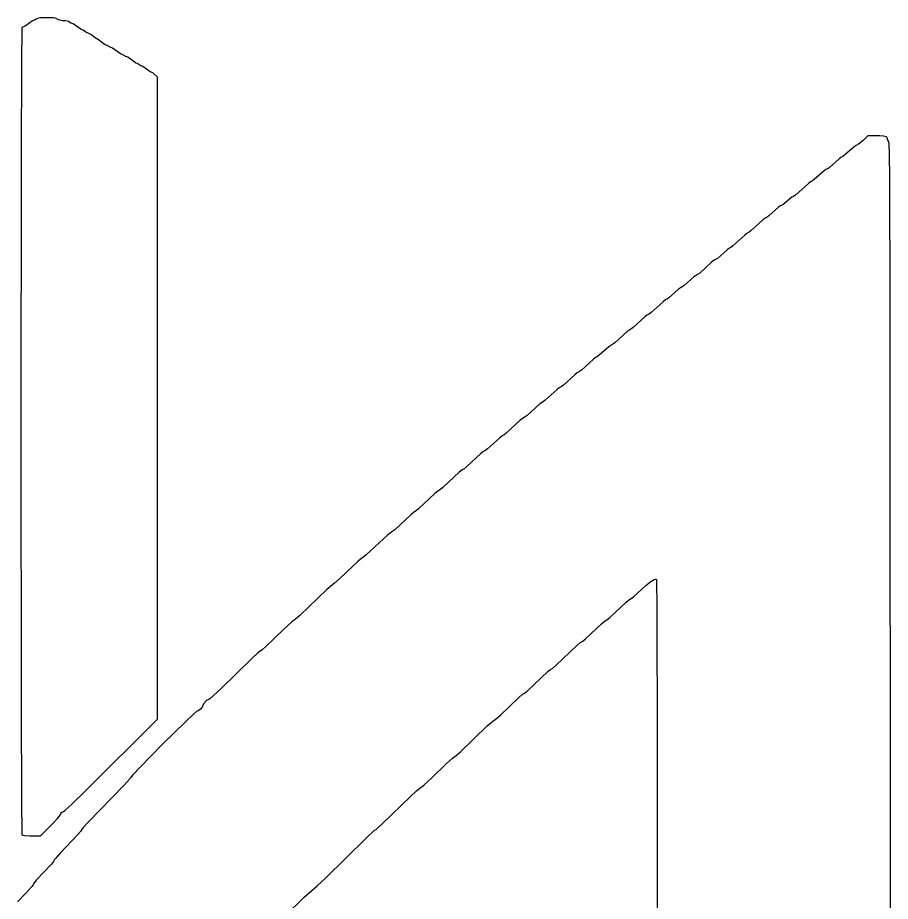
# Model space of a CAD drawing. Header units: millimetres. Extents: x 0 to 1000, y 0 to 588.
# Drawn here: x 531.2 to 731.6, y 310.4 to 513.2 of the extents above; entities that cross this region are included whole.
import ezdxf

# ---------------------------------------------------------------- set-up
doc = ezdxf.new("R2010")
doc.units = ezdxf.units.MM
doc.layers.add('KESIM', color=7, linetype='Continuous')

msp = doc.modelspace()

# ---------------------------------------------------------------- linework, layer by layer
at = {"layer": 'KESIM'}
msp.add_lwpolyline([(535.466, 512.865), (535.083, 512.622), (534.631, 512.465), (532.928, 511.248), (532.354, 511.04), (532.197, 510.918), (532.093, 502.886), (532.024, 481.885), (531.971, 418.289), (532.024, 354.694), (532.093, 333.693), (532.197, 325.661), (532.424, 325.574), (532.858, 325.504), (533.971, 325.452), (536.474, 325.452), (539.204, 328.164), (540.369, 329.398), (540.977, 330.181), (541.081, 330.563), (541.238, 330.807), (541.481, 330.963), (541.759, 331.015), (542.02, 331.224), (543.689, 332.771), (546.592, 335.588), (563.282, 352.225), (563.282, 499.583), (562.239, 500.539), (561.631, 500.817), (559.944, 502.034), (559.492, 502.191), (558.832, 502.625), (558.275, 502.834), (556.467, 504.12), (556.015, 504.277), (555.355, 504.711), (554.798, 504.92), (552.99, 506.207), (552.434, 506.415), (551.773, 506.85), (551.321, 507.006), (550.765, 507.371), (549.774, 508.136), (548.974, 508.554), (547.983, 509.318), (547.427, 509.684), (546.871, 509.892), (546.21, 510.327), (545.758, 510.483), (543.95, 511.77), (543.394, 511.978), (542.872, 512.326), (542.177, 512.5), (541.481, 512.517), (540.89, 512.604), (540.577, 512.709), (540.038, 513.039), (539.847, 513.108), (539.325, 513.178), (537.9, 513.213), (536.474, 513.178), (535.953, 513.108), (535.605, 512.969)], close=True, dxfattribs=at)
for points in [[(731.572, 299.513), (731.554, 448.053), (731.485, 476.321), (731.415, 481.971), (731.328, 484.214), (731.224, 484.701), (730.981, 485.083), (730.859, 485.605), (730.789, 485.761), (730.65, 485.883), (730.111, 486.022), (729.138, 486.092), (726.443, 486.092), (725.313, 485.049), (724.252, 484.179), (723.696, 483.901), (723.296, 483.606), (721.071, 481.624), (720.671, 481.328), (720.219, 481.12), (719.819, 480.824), (717.594, 478.842), (717.194, 478.547), (716.742, 478.338), (716.342, 478.042), (714.117, 476.061), (713.7, 475.765), (713.387, 475.626), (712.761, 475.156), (709.788, 472.479), (709.423, 472.218), (708.988, 472.01), (706.867, 470.271), (706.311, 469.993), (705.911, 469.697), (703.686, 467.716), (703.268, 467.42), (702.955, 467.281), (702.33, 466.812), (699.618, 464.343), (699.148, 463.978), (698.627, 463.7), (698.157, 463.334), (695.445, 460.866), (694.976, 460.501), (694.506, 460.257), (694.089, 459.962), (691.864, 457.98), (691.446, 457.684), (691.134, 457.545), (690.508, 457.076), (687.796, 454.607), (687.326, 454.242), (686.857, 453.999), (686.439, 453.703), (684.214, 451.721), (683.814, 451.426), (683.362, 451.217), (682.962, 450.921), (680.737, 448.939), (680.32, 448.644), (680.007, 448.505), (679.381, 448.035), (676.669, 445.567), (676.2, 445.202), (675.678, 444.924), (675.209, 444.558), (672.497, 442.09), (672.027, 441.725), (671.506, 441.446), (671.036, 441.081), (668.324, 438.613), (667.855, 438.248), (667.385, 438.004), (666.968, 437.709), (664.743, 435.727), (664.325, 435.431), (664.013, 435.292), (663.387, 434.823), (660.675, 432.354), (660.205, 431.989), (659.684, 431.711), (659.214, 431.346), (656.502, 428.877), (656.033, 428.512), (655.511, 428.234), (655.042, 427.869), (652.33, 425.4), (651.86, 425.035), (651.13, 424.6), (648.157, 421.923), (647.514, 421.453), (647.149, 421.262), (646.592, 420.81), (643.394, 417.855), (642.837, 417.403), (642.472, 417.211), (641.829, 416.742), (639.117, 414.273), (638.474, 413.804), (638.108, 413.613), (637.552, 413.161), (634.353, 410.205), (633.623, 409.631), (633.397, 409.545), (633.206, 409.405), (632.58, 408.884), (628.894, 405.442), (628.268, 404.92), (627.643, 404.538), (627.017, 404.016), (623.331, 400.574), (622.705, 400.052), (622.079, 399.67), (621.453, 399.148), (617.768, 395.706), (617.142, 395.184), (616.707, 394.941), (616.168, 394.524), (611.231, 389.899), (610.692, 389.482), (610.205, 389.186), (609.423, 388.508), (605.268, 384.545), (603.981, 383.414), (603.46, 383.084), (602.173, 381.971), (596.019, 376.026), (595.028, 375.139), (594.176, 374.565), (592.159, 372.723), (588.161, 368.863), (587.309, 368.133), (586.37, 367.455), (585.118, 366.307), (577.851, 359.197), (576.252, 357.702), (575.296, 356.867), (575.122, 356.745), (574.739, 356.589), (574.496, 356.415), (573.87, 355.737), (573.557, 354.972), (573.157, 354.503), (572.688, 354.12), (572.288, 353.964), (571.506, 353.321), (569.715, 351.634), (564.499, 346.488), (559.353, 341.238), (557.667, 339.447), (557.024, 338.665), (556.937, 338.491), (555.581, 336.961), (547.375, 328.581), (546.28, 327.364), (546.001, 327.017), (545.671, 326.478), (545.045, 325.748), (540.96, 321.506), (539.864, 320.254), (539.691, 320.028), (539.465, 319.576), (538.96, 318.967), (535.466, 315.264), (534.823, 314.447), (534.736, 314.221), (534.423, 313.787), (533.119, 312.326), (531.207, 310.309)], [(592.681, 307.128), (596.992, 311.335), (598.748, 312.935), (600, 313.978), (601.878, 315.768), (611.196, 324.948), (613.143, 326.721), (613.508, 326.93), (613.839, 327.191), (614.934, 328.182), (621.401, 334.492), (622.792, 335.779), (623.609, 336.492), (623.905, 336.648), (624.548, 337.152), (626.2, 338.682), (629.642, 342.02), (631.033, 343.272), (631.885, 343.846), (632.876, 344.732), (639.03, 350.678), (640.316, 351.791), (640.838, 352.121), (642.124, 353.251), (646.28, 357.215), (647.062, 357.893), (647.549, 358.188), (648.088, 358.606), (653.025, 363.23), (653.564, 363.647), (654.051, 363.943), (654.833, 364.621), (659.492, 369.037), (660.275, 369.715), (660.953, 370.15), (661.579, 370.671), (665.264, 374.113), (665.89, 374.635), (666.516, 375.017), (667.142, 375.539), (670.828, 378.981), (671.453, 379.503), (671.871, 379.729), (672.583, 380.285), (675.452, 382.928), (676.547, 383.797), (676.999, 384.075), (677.382, 384.266), (677.66, 384.336), (677.869, 384.284), (677.938, 377.729), (678.008, 346.645), (678.042, 238.474)]]:
    msp.add_lwpolyline(points, dxfattribs=at)

doc.saveas('drawing.dxf')
